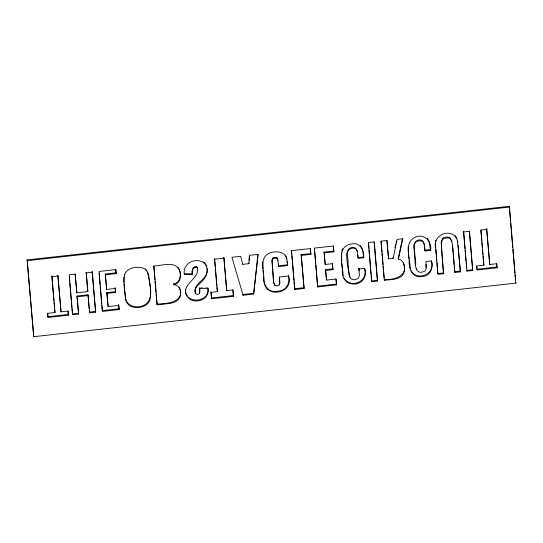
<?xml version="1.0" encoding="UTF-8"?>
<svg xmlns="http://www.w3.org/2000/svg" width="543" height="543" viewBox="0 0 543 543"><rect width="100%" height="100%" fill="white"/><g stroke="black" fill="none" stroke-linecap="round" stroke-linejoin="round"><path stroke-width="0.41" stroke-dasharray="2.71 2.04" d="M200.516 287.763L206.951 287.783"/><path stroke-width="0.81" d="M199.349 293.58L199.715 287.756L199.912 291.53L199.349 293.58L197.652 294.489L195.656 293.695C192.88 288.7 198.731 284.899 201.643 281.702C205.967 277.812 208.621 271.676 206.421 265.982A9.923 9.136 -15.1 0 0 203.421 261.923M206.632 266.749A9.923 9.136 -15.1 0 0 201.297 261.407C192.86 258.163 182.407 264.821 184.376 274.425L192.385 274.649C191.564 271.724 192.1 265.751 196.478 266.661L197.211 267.271C201.623 278.973 175.443 286.249 189.683 299.057C197.591 304.365 210.711 298.188 207.759 287.783C210.922 302.818 184.118 304.861 185.754 289.473M192.385 274.649C191.91 271.812 192.616 266.504 196.688 267.428L197.414 268.038M206.978 268.554C209.462 279.326 192.256 282.964 195.446 292.928M248.959 260.389L249.312 256.208M248.952 263.667L249.658 255.305L258.196 254.362L253.642 294.075L243.094 295.249L231.915 257.28L240.658 256.31L242.796 264.346L248.952 263.667L248.748 262.893M435.717 241.676L435.873 240.311M253.642 294.075L257.898 254.416M341.533 252.373L341.71 261.522M395.012 247.669L395.704 244.37M396.051 242.714L396.397 241.065M386.867 240.549L388.55 258.862L393.139 258.353L397.13 239.354L402.811 238.723L398.46 259.025C403.836 259.995 404.793 266.477 404.392 270.991C402.926 280.161 391.259 279.319 384.396 280.317L384.193 279.543C394.354 280.086 408.92 275.993 403.368 262.717M402.431 238.764L398.257 258.258L398.46 259.025M279.285 283.561L279.672 282.353L279.38 277.025M277.955 260.246L277.032 258.509L274.901 258.068L272.885 258.923L272.097 260.755L273.631 281.45L273.971 283.684L275.002 285.408L277.235 285.889L279.299 284.932L279.876 283.127L279.523 277.018L288.577 276.007C294.516 294.034 263.959 299.139 264.081 280.331C264.027 271.758 258.712 256.805 270.156 252.848C276.244 250.717 285.387 251.463 286.88 259.086M341.757 250.771L342.606 248.674M285.625 255.604L286.677 258.319L287.695 265.554L278.647 266.559L277.751 259.479L276.821 257.742L275.953 257.328L273.523 257.586L272.681 258.156L271.894 259.982L273.421 280.677L273.767 282.917L275.002 285.408M156.676 300.652L157.165 304.799C164.712 303.218 178.654 305.37 180.547 294.903C181.382 290.403 178.939 284.776 173.76 284.803L173.556 284.037C179.482 283.025 181.382 276.163 179.76 271.059M173.76 284.803C181.62 283.276 181.878 272.939 178.111 267.489M27.15 259.9L509.266 206.306L509.47 207.073L515.85 283.1L33.734 336.694L27.15 259.9L33.734 336.694M27.36 260.667L509.47 207.073M51.802 275.932L52.006 276.699L58.02 276.027L61.026 311.838L68.099 311.051L68.445 315.198L48.069 317.458L47.587 313.379M87.613 289.996L86.113 272.118L86.323 272.885L92.33 272.213L95.683 312.171L89.676 312.836L89.33 310.426M233.524 296.315L233.314 295.548L211.431 297.978L211.641 298.745L233.524 296.315L232.988 289.935L226.723 290.627L224.001 258.163L214.689 259.194L217.417 291.666L211.105 292.365L210.894 291.598M486.861 229.377L480.969 230.035L483.915 265.154L476.768 265.948L477.107 270.007L497.089 267.787L496.75 263.722L489.806 264.495L489.603 263.728L486.657 228.61L489.806 264.495M105.227 274.025L116.032 272.824L116.236 273.591L105.437 274.792L105.227 274.025L106.666 289.439L115.34 288.476L115.673 292.419L106.998 293.39L106.788 292.616L115.462 291.652L115.673 292.419M301.107 254.653L310.725 253.588L310.935 254.355L301.311 255.42L301.107 254.653L304.087 288.469L294.822 289.5L294.048 281.973M324.022 252.108L333.694 251.036L333.904 251.803L324.232 252.875L324.022 252.108L325.203 264.482L332.499 263.674L332.995 269.62L325.705 270.428L325.495 269.661L332.791 268.853L332.995 269.62M278.301 264.163L278.437 265.792L287.491 264.787L287.695 265.554M349.909 277.181C349.42 271.005 340.264 243.386 355.59 248.063L357.124 250.676L358.176 258.38L363.762 257.755L363.552 256.988L357.973 257.613L357.728 254.708M430.64 250.323L430.436 249.556L424.85 250.174L425.06 250.947L430.64 250.323C431.977 241.18 423.92 232.872 414.784 237.393C403.463 243.142 410.236 258.685 410.169 268.31M75.117 274.161L76.828 292.806L87.891 291.577L86.323 272.885M71.968 308.974L72.599 314.736L78.606 314.064L76.95 296.037L88.02 294.801L89.676 312.836M76.95 296.037L77.16 296.804L88.224 295.575M359.093 270.964L358.862 268.201L359.066 268.975L364.652 268.351C369.946 288 340.244 290.111 342.395 269.661M325.495 269.661L326.513 280.073L336.083 279.007L336.572 284.858L317.743 286.948L317.39 284.491M52.006 276.699L55.013 312.51L47.723 313.318L48.069 317.458M106.788 292.616L108.105 306.605L118.802 305.417L119.148 309.558L102.444 311.417L99.091 271.466L115.903 269.593L116.236 273.591M156.954 304.032C166.633 304.161 185.95 301.888 179.258 287.274M253.438 293.308L242.884 294.482L243.094 295.249M294.618 288.733L303.876 287.702M317.533 286.181L336.368 284.091L336.572 284.858M47.865 316.691L68.242 314.431L68.445 315.198M72.389 313.969L78.402 313.297M89.466 312.069L95.48 311.397L95.683 312.171M119.148 309.558L118.937 308.791L102.233 310.65L101.819 305.655M377.561 281.07L374.276 241.893L368.487 242.538L371.772 281.715L377.561 281.07L377.358 280.303L371.568 280.948L371.147 275.946M456.792 238.777C450.609 227.11 431.685 235.35 435.798 248.382L437.977 274.358L443.611 273.733L443.407 272.966L437.773 273.591L437.42 269.403M460.464 271.86L460.254 271.093L454.674 271.71L454.885 272.477L460.464 271.86L457.532 241.282M472.777 270.489L472.566 269.722L466.776 270.366L466.987 271.133L472.777 270.489L469.491 231.311L463.695 231.956L466.987 271.133M497.089 267.787L496.879 267.02L476.897 269.24L476.625 265.989M199.919 288.53L207.962 288.55M184.172 273.658L192.174 273.882M173.556 284.037L174.765 284.233M145.517 268.948L146.868 270.726M427.239 238.146L428.719 240.42M360.355 245.579C362.962 248.775 363.24 253.045 363.552 256.988M410.936 270.665C417.492 281.844 435.886 273.93 431.386 260.925M344.052 278.097C350.608 289.276 369.009 281.362 364.509 268.357M179.109 269.491C174.072 260.538 161.597 266.022 153.907 265.955L157.165 304.799M455.082 235.438L456.588 238.01L457.735 242.049M416.094 268.188L416.793 269.749M451.932 241.71L450.093 238.594L448.491 237.854L444.16 238.336L442.681 239.415L441.812 240.956L441.411 247.513L443.611 273.733M357.335 251.443L355.794 248.83C350.615 246.081 345.653 251.457 347.452 256.69C349.461 262.357 344.819 285.72 358.326 278.328L359.357 275.579L359.066 268.975M147.608 272.077C149.169 282.15 155.855 300.598 142.911 305.743C135.363 308.906 124.89 305.383 125.175 296.023M428.956 241.14L430.436 249.556M515.64 282.333L515.85 283.1M483.915 265.154L483.562 262.71M392.935 257.579L393.139 258.353M288.577 276.007L288.367 275.24C290.553 282.781 286.12 291.421 277.541 291.163C268.31 293.525 262.771 284.396 263.599 276.265M276.821 257.742L277.032 258.509M278.437 265.792L278.647 266.559M272.681 258.156L272.885 258.923M279.088 284.165L279.299 284.932M242.592 263.579L242.796 264.346M224.001 258.163L223.797 257.389L226.723 290.627M217.417 291.666L216.929 287.566M196.478 266.661L196.688 267.428M115.34 288.476L115.13 287.709L115.462 291.652M118.802 305.417L118.591 304.65L118.937 308.791M92.33 272.213L92.127 271.446L95.48 311.397M87.681 290.81L87.891 291.577M58.02 276.027L57.809 275.26L61.026 311.838M55.013 312.51L54.592 309.238M343.285 275.742C342.497 265.765 336.185 245.585 351.857 243.95C360.219 241.947 364.278 250.791 363.762 257.755M509.266 206.306L509.477 208.838M509.619 210.528L510.542 221.51M510.678 223.2L511.106 228.27M511.248 229.96L512.735 247.696M512.877 249.386L514.364 267.129M514.506 268.819L514.866 273.041M515.002 274.731L515.429 279.801M496.607 263.769L496.879 267.02M480.826 230.103L481.247 235.119M481.39 236.789L481.743 240.97M481.879 242.646L482.299 247.662M482.442 249.332L482.863 254.348M483.005 256.024L483.426 261.04M469.349 231.379L472.566 269.722M463.491 231.189L464.957 248.694M465.1 250.357L465.446 254.524M465.589 256.194L466.009 261.197M466.145 262.86L466.566 267.862M458.075 245.117L460.254 271.093M454.885 272.477L452.679 246.264L451.722 240.943L449.882 237.827L448.28 237.087L446.075 237.026L443.95 237.569L442.477 238.649L441.188 242.11L443.407 272.966M452.475 245.497L453.025 252.047M453.161 253.69L454.057 264.339M454.192 265.975L454.606 270.889M435.73 249.291L436.151 254.321M436.294 255.997L436.715 261.02M436.857 262.697L437.278 267.726M425.06 250.947L424.212 244.011L422.678 241.397C408.343 236.938 416.644 259.194 415.639 264.78M424.789 249.447L424.008 243.237L422.474 240.63C417.289 237.875 412.334 243.25 414.126 248.49C416.271 254.172 411.485 278.335 425.21 270.896L426.241 268.147L425.95 261.536L431.529 260.918C433.3 267.733 430.327 276.557 422.094 276.462C412.504 278.688 408.73 268.283 409.144 260.599M408.458 252.461L408.2 246.536M408.594 254.09L409.001 258.97M388.55 258.862L387.003 240.481L381.111 241.133L384.396 280.317M380.976 241.201L381.322 245.368M381.464 247.038L381.885 252.033M382.021 253.703L382.93 264.543M383.073 266.206L383.494 271.208M383.63 272.878L384.05 277.88M374.141 241.961L377.358 280.303M368.419 243.44L368.84 248.436M368.975 250.106L369.396 255.108M369.539 256.778L370.448 267.611M370.584 269.28L371.005 274.283M341.846 263.151L342.26 268.032M333.904 251.803L333.416 245.999L314.478 248.103L317.743 286.948M333.28 246.06L333.694 251.036M335.947 279.075L336.368 284.091M332.35 263.647L332.791 268.853M324.232 252.875L325.203 264.482M325.705 270.428L326.513 280.073M314.343 248.178L314.56 250.71M314.702 252.4L315.619 263.382M315.761 265.072L316.189 270.136M316.331 271.826L317.248 282.808M310.935 254.355L310.447 248.551L291.564 250.649L294.822 289.5M310.311 248.613L310.725 253.588M301.311 255.42L304.087 288.469M291.428 250.723L291.713 254.104M291.856 255.794L292.277 260.857M292.419 262.547L293.342 273.529M293.485 275.22L293.906 280.283M287.206 261.427L287.491 264.787M262.975 268.853L262.676 261.841M263.117 270.502L263.464 274.615M232.845 289.962L233.314 295.548M214.485 258.427L214.621 260.09M214.763 261.76L215.184 266.756M215.32 268.418L216.786 285.903M211.105 292.365L211.641 298.745M210.962 292.399L211.363 297.177M153.764 266.029L154.904 279.543M155.04 281.233L155.963 292.209M156.106 293.899L156.533 298.969M123.974 282.448L123.824 277.106M124.109 284.057L124.51 288.869M124.646 290.471L125.053 295.283M115.761 269.627L116.032 272.824M105.437 274.792L106.666 289.439M106.998 293.39L108.105 306.605M99.091 273.19L99.512 278.186M99.654 279.849L100.068 284.844M100.211 286.507L101.677 303.992M88.02 294.801L89.188 308.777M76.828 292.806L75.253 274.113L69.246 274.785L72.599 314.736M77.16 296.804L78.606 314.064M69.246 276.509L69.667 281.505M69.803 283.168L71.269 300.646M71.411 302.315L71.832 307.311M67.963 311.112L68.242 314.431M51.87 276.76L52.291 281.756M52.427 283.426L53.336 294.252M53.479 295.915L53.893 300.91M54.035 302.58L54.456 307.576M435.486 243.732L435.588 247.615M425.983 264.298L426.031 267.373M124.659 274.622C123.003 282.903 124.971 291.469 125.867 299.75C126.648 302.709 128.433 305.417 131.318 306.659C137.8 308.553 147.153 307.352 149.888 300.238C151.551 291.971 149.576 283.405 148.68 275.138C147.893 272.138 146.094 269.389 143.169 268.113C136.687 266.226 127.266 267.4 124.659 274.622"/></g></svg>
